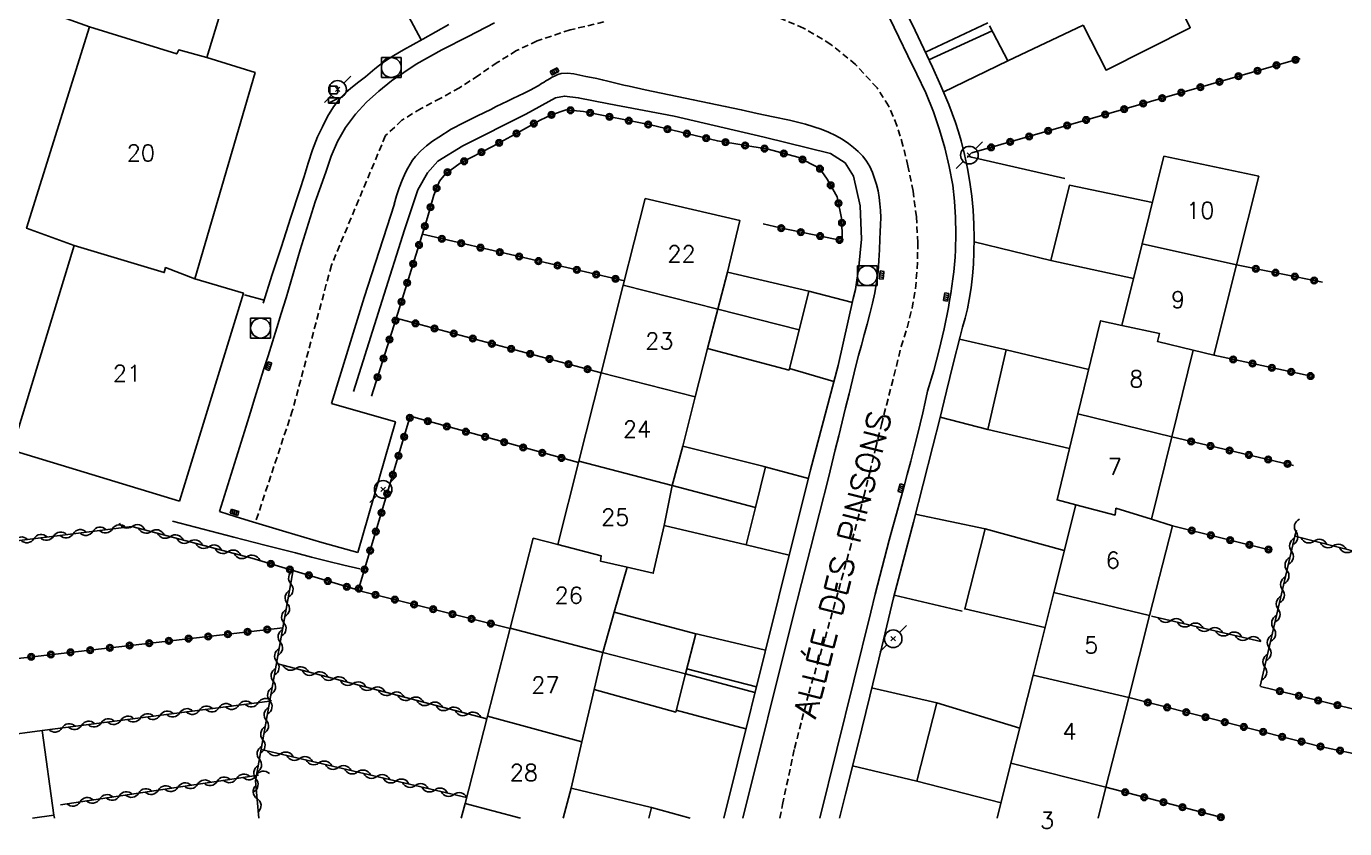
# Model space of a CAD drawing. Header units: millimetres. Extents: x 146997 to 148001, y 141998 to 143001.
# Drawn here: x 147733.5 to 147833.3, y 141999.2 to 142060 of the extents above; entities that cross this region are included whole.
import ezdxf
from ezdxf.enums import TextEntityAlignment as Align

# ---------------------------------------------------------------- set-up
doc = ezdxf.new("R2010")
doc.units = ezdxf.units.MM
doc.linetypes.add('DASHED', pattern=[0.75, 0.5, -0.25])
doc.layers.get('0').update_dxf_attribs({"linetype": 'CONTINUOUS'})
for name, color, linetype in [('W0001', 6, 'DASHED'), ('W0014', 7, 'CONTINUOUS'), ('W0017', 7, 'CONTINUOUS'), ('W0101', 7, 'CONTINUOUS'), ('W0104', 1, 'CONTINUOUS'), ('W0310', 3, 'CONTINUOUS'), ('W0323', 7, 'CONTINUOUS'), ('W0401', 7, 'CONTINUOUS'), ('W0420', 7, 'CONTINUOUS'), ('W0438', 7, 'CONTINUOUS'), ('W0473', 7, 'CONTINUOUS'), ('W0989', 7, 'CONTINUOUS'), ('W0991', 7, 'CONTINUOUS'), ('W1102', 7, 'CONTINUOUS')]:
    doc.layers.add(name, color=color, linetype=linetype)
doc.styles.get("Standard").update_dxf_attribs({"font": 'romans.shx', "width": 0.85})

# ---------------------------------------------------------------- blocks, each defined once
blk = doc.blocks.new('T401')
for p, q in [((-0.3, 0.3), (0, 0.3)), ((-0.3, -0.25), (-0.3, 0.3)), ((-0.3, 0.15), (0, 0.15)), ((-0.3, 0), (0, 0)), ((0, 0.3), (0, -0.25)), ((-0.3, -0.15), (0, -0.15)), ((-0.3, -0.25), (-0.3, -0.3)), ((-0.3, -0.3), (0, -0.3)), ((0, -0.3), (0, -0.25))]:
    blk.add_line(p, q)
blk = doc.blocks.new('T420')
for p, q in [((0.75, 0.75), (-0.75, 0.75)), ((-0.75, 0.75), (-0.75, -0.75)), ((0.75, 0.75), (0.75, -0.75)), ((0.75, -0.75), (-0.75, -0.75))]:
    blk.add_line(p, q)
blk.add_ellipse((0, 0), major_axis=(-0.53, 0.53), ratio=1, start_param=3.926991, end_param=10.210176)
blk = doc.blocks.new('T438')
for p, q in [((0.15, 1.1), (-0.3, 1.1)), ((-0.3, 1.1), (-0.3, 0.5)), ((-0.4, 0.2), (0.4, 0.2)), ((-0.4, -0.2), (-0.4, 0.2)), ((-0.3, 0.5), (0.15, 0.5)), ((0.3, 0.65), (0.3, 0.95)), ((0.4, 0.2), (0.4, -0.2))]:
    blk.add_line(p, q)
at = {"flags": 128}
for points in [[(-0.4, -0.2), (0.4, 0.2)], [(0.4, -0.2), (-0.4, -0.2)]]:
    blk.add_lwpolyline(points, dxfattribs=at)
for centre, major_axis, start_param, end_param in [((0.15, 0.95), (0.106, -0.106), 0.785398, 2.356194), ((0.15, 0.65), (0.106, 0.106), 3.926991, 5.497787)]:
    blk.add_ellipse(centre, major_axis=major_axis, ratio=1, start_param=start_param, end_param=end_param)
blk = doc.blocks.new('T473')
for p, q in [((0.500001, 0.500001), (1.000002, 1.000002)), ((-0.166667, 0.166667), (0.166667, -0.166667)), ((-0.166667, -0.166667), (0.166667, 0.166667)), ((-1.000002, -1.000002), (-0.500001, -0.500001))]:
    blk.add_line(p, q)
blk.add_ellipse((0, 0), major_axis=(0.471405, 0.471405), ratio=1, start_param=5.497787144, end_param=11.780972451)
blk = doc.blocks.new('t323o')
at = {"color": 0, "linetype": 'Continuous'}
for radius in [0.25, 0.15]:
    blk.add_circle((0, 0), radius, dxfattribs=at)
blk = doc.blocks.new('t310o')
at = {"color": 0, "linetype": 'Continuous'}
for centre, start, end in [((-0.5, 0.375), 216.8699, 323.1304), ((0.5, -0.375), 36.8699, 143.1303)]:
    blk.add_arc(centre, 0.625, start, end, dxfattribs=at)

msp = doc.modelspace()

# ---------------------------------------------------------------- linework, layer by layer
at = {"layer": 'W0001'}
for points in [[(147790.541, 142000), (147790.727, 142001.041), (147791.648, 142005.28), (147792.725, 142009.482), (147793.957, 142013.641), (147794.593, 142015.87), (147795.215, 142018.102), (147795.825, 142020.338), (147796.422, 142022.577), (147796.888, 142024.382), (147797.34, 142026.19), (147797.787, 142027.999), (147798.237, 142029.808), (147798.612, 142031.282), (147798.991, 142032.756), (147799.363, 142034.231), (147799.716, 142035.711), (147800.186, 142037.146), (147800.548, 142038.611), (147800.801, 142040.099), (147800.944, 142041.602), (147800.984, 142043.567), (147800.878, 142045.53), (147800.629, 142047.48), (147800.241, 142049.406), (147799.861, 142050.931), (147799.403, 142052.456), (147798.773, 142053.937), (147797.899, 142055.296), (147796.272, 142057.073), (147794.404, 142058.597), (147792.336, 142059.833), (147790.11, 142060.757)], [(147777.209, 142060.292), (147774.649, 142059.696), (147772.152, 142058.862), (147770.591, 142058.124), (147769.118, 142057.217), (147767.696, 142056.248), (147766.27, 142055.312), (147764.846, 142054.513), (147763.351, 142053.747), (147761.901, 142052.847), (147760.661, 142051.688), (147756.559, 142041.879), (147753.622, 142030.905), (147750.844, 142022.52)]]:
    msp.add_lwpolyline(points, dxfattribs=at)
at = {"layer": 'W0014'}
for points in [[(147799.908, 142061.455), (147800.774, 142059.651), (147801.437, 142058.259), (147802.098, 142056.865), (147802.736, 142055.46), (147803.332, 142054.036), (147803.594, 142053.358), (147803.842, 142052.674), (147804.07, 142051.983), (147804.271, 142051.284), (147804.527, 142050.249), (147804.748, 142049.207), (147804.93, 142048.157), (147805.073, 142047.1), (147805.174, 142046.043), (147805.234, 142044.983), (147805.255, 142043.921), (147805.241, 142042.86), (147805.199, 142041.962), (147805.125, 142041.066), (147805.02, 142040.173), (147804.883, 142039.284), (147804.739, 142038.575), (147804.561, 142037.873), (147804.37, 142037.176), (147804.188, 142036.477), (147803.674, 142034.402), (147803.161, 142032.327), (147802.645, 142030.252), (147802.123, 142028.179), (147801.39, 142025.304), (147800.649, 142022.43), (147799.903, 142019.558), (147799.149, 142016.688)], [(147801.721, 142032.342), (147802.187, 142033.903), (147802.606, 142035.478), (147802.977, 142037.064), (147803.299, 142038.661), (147803.397, 142039.203), (147803.489, 142039.745), (147803.573, 142040.289), (147803.649, 142040.835), (147803.715, 142041.382), (147803.769, 142041.93), (147803.812, 142042.48), (147803.841, 142043.03), (147803.869, 142044.259), (147803.851, 142045.489), (147803.773, 142046.718), (147803.626, 142047.941), (147803.368, 142049.355), (147803.031, 142050.753), (147802.625, 142052.131), (147802.164, 142053.49), (147801.584, 142054.936), (147800.922, 142056.348), (147800.226, 142057.74), (147799.54, 142059.134), (147798.504, 142061.277)], [(147768.905, 142060.227), (147766.929, 142059.202), (147764.932, 142058.193), (147762.97, 142057.101), (147761.114, 142055.84), (147760.147, 142055.062), (147759.227, 142054.224), (147758.376, 142053.31), (147757.624, 142052.311), (147757.023, 142051.253), (147756.551, 142050.131), (147756.151, 142048.99), (147755.755, 142047.858), (147755.336, 142046.666), (147754.94, 142045.466), (147754.563, 142044.26), (147754.201, 142043.05), (147753.845, 142041.838), (147753.49, 142040.627), (147753.13, 142039.416), (147752.76, 142038.209), (147752.428, 142037.145), (147752.094, 142036.08), (147751.761, 142035.016), (147751.426, 142033.952), (147751.092, 142032.888), (147750.758, 142031.824), (147750.425, 142030.76), (147750.092, 142029.696), (147749.588, 142028.08), (147749.084, 142026.464), (147748.581, 142024.848), (147748.079, 142023.231)], [(147751.395, 142039.014), (147752.081, 142041.16), (147752.773, 142043.304), (147753.47, 142045.446), (147754.173, 142047.587), (147754.487, 142048.592), (147754.789, 142049.605), (147755.119, 142050.611), (147755.515, 142051.592), (147755.878, 142052.364), (147756.272, 142053.124), (147756.72, 142053.857), (147757.237, 142054.544), (147757.67, 142054.99), (147758.15, 142055.385), (147758.646, 142055.756), (147759.13, 142056.133), (147759.49, 142056.433), (147759.848, 142056.734), (147760.213, 142057.029), (147760.592, 142057.306), (147761.294, 142057.761), (147762.016, 142058.184), (147762.746, 142058.591), (147763.475, 142058.998), (147765.466, 142060.114)], [(147761.32, 142046.508), (147761.489, 142047.121), (147761.69, 142047.725), (147761.921, 142048.317), (147762.183, 142048.897), (147762.344, 142049.217), (147762.518, 142049.531), (147762.714, 142049.833), (147762.936, 142050.117), (147763.333, 142050.532), (147763.765, 142050.909), (147764.22, 142051.257), (147764.688, 142051.583), (147765.64, 142052.169), (147766.629, 142052.691), (147767.632, 142053.181), (147768.628, 142053.677), (147769.047, 142053.887), (147769.468, 142054.091), (147769.891, 142054.292), (147770.315, 142054.492), (147770.738, 142054.693), (147771.159, 142054.898), (147771.577, 142055.11), (147771.991, 142055.329), (147772.13, 142055.407), (147772.267, 142055.489), (147772.403, 142055.574), (147772.538, 142055.659), (147772.673, 142055.745), (147772.809, 142055.828), (147772.947, 142055.909), (147773.087, 142055.986), (147773.294, 142056.102), (147773.504, 142056.221), (147773.726, 142056.324), (147773.962, 142056.387), (147774.442, 142056.413), (147774.919, 142056.358), (147775.385, 142056.264), (147775.842, 142056.175), (147776.257, 142056.099), (147776.67, 142056.013), (147777.081, 142055.919), (147777.491, 142055.82), (147777.9, 142055.719), (147778.309, 142055.618), (147778.718, 142055.52), (147779.129, 142055.426), (147780.338, 142055.164), (147781.549, 142054.909), (147782.76, 142054.658), (147783.972, 142054.409), (147785.184, 142054.158), (147786.395, 142053.903), (147787.604, 142053.641), (147788.811, 142053.369), (147790.031, 142053.105), (147791.259, 142052.851), (147792.48, 142052.555), (147793.674, 142052.165), (147794.212, 142051.945), (147794.737, 142051.694), (147795.245, 142051.41), (147795.73, 142051.087), (147796.11, 142050.797), (147796.473, 142050.482), (147796.808, 142050.136), (147797.104, 142049.755), (147797.352, 142049.338), (147797.551, 142048.897), (147797.713, 142048.442), (147797.852, 142047.983), (147797.97, 142047.499), (147798.054, 142047.009), (147798.112, 142046.516), (147798.153, 142046.021), (147798.173, 142045.478), (147798.165, 142044.934), (147798.141, 142044.392), (147798.114, 142043.85), (147798.077, 142043.037), (147798.035, 142042.222), (147797.97, 142041.409), (147797.864, 142040.599), (147797.719, 142039.793), (147797.547, 142038.992), (147797.354, 142038.196), (147797.146, 142037.404), (147796.93, 142036.616), (147796.712, 142035.828), (147796.5, 142035.039), (147796.298, 142034.247), (147796.037, 142033.187), (147795.777, 142032.127), (147795.518, 142031.066), (147795.258, 142030.006), (147794.997, 142028.946), (147794.736, 142027.886), (147794.473, 142026.826), (147794.209, 142025.767), (147793.538, 142023.101), (147792.861, 142020.436), (147792.179, 142017.772), (147791.491, 142015.11)], [(147758.243, 142032.306), (147760.397, 142039.201), (147762.095, 142044.557), (147763.106, 142047.582), (147763.837, 142048.858), (147764.627, 142049.765), (147766.505, 142050.925), (147771.297, 142053.32), (147773.549, 142054.54), (147774.211, 142054.676), (147775.258, 142054.558), (147777.588, 142054.1), (147782.536, 142053.151), (147789.335, 142051.571), (147794.382, 142050.331), (147795.493, 142049.62), (147796.125, 142048.61), (147796.63, 142046.375), (147796.73, 142043.84), (147796.506, 142041.781), (147796.272, 142040.043), (147796.098, 142039.361)], [(147756.574, 142031.416), (147759.045, 142039.433), (147761.329, 142046.513)], [(147796.098, 142039.361), (147794.957, 142034.291), (147792.855, 142026.377), (147790.444, 142016.764)], [(147797.418, 142015.614), (147797.765, 142016.977), (147798.115, 142018.338), (147798.468, 142019.699), (147798.825, 142021.059), (147799.092, 142022.057), (147799.363, 142023.053), (147799.638, 142024.049), (147799.914, 142025.044), (147800.188, 142026.04), (147800.457, 142027.037), (147800.72, 142028.037), (147800.973, 142029.038), (147801.172, 142029.861), (147801.364, 142030.686), (147801.547, 142031.513), (147801.721, 142032.342)], [(147758.561, 142020.115), (147761.407, 142030.009), (147756.574, 142031.416)], [(147744.509, 142022.486), (147746.842, 142021.88), (147749.176, 142021.278), (147751.511, 142020.68), (147753.847, 142020.086), (147755.061, 142019.78), (147756.275, 142019.475), (147757.49, 142019.173), (147758.705, 142018.873)], [(147748.079, 142023.231), (147749.334, 142022.834), (147750.591, 142022.443), (147751.849, 142022.059), (147753.11, 142021.68), (147754.47, 142021.279), (147755.832, 142020.884), (147757.195, 142020.496), (147758.561, 142020.115)], [(147790.444, 142016.764), (147786.278, 142000)], [(147799.149, 142016.688), (147798.25, 142012.97), (147797.344, 142009.255), (147796.431, 142005.54), (147795.511, 142001.828), (147795.054, 142000)], [(147793.572, 142000), (147797.418, 142015.614)], [(147791.491, 142015.11), (147787.721, 142000)]]:
    msp.add_lwpolyline(points, dxfattribs=at)
at = {"layer": 'W0017'}
for points in [[(147763.361, 142058.935), (147759.371, 142066.414), (147755.583, 142073.468), (147753.237, 142078.233), (147751.963, 142079.973), (147750.981, 142080.501), (147750.134, 142080.697), (147749.137, 142080.771), (147748.589, 142080.705), (147748.266, 142080.588), (147747.586, 142080.294)], [(147806.289, 142060.233), (147801.555, 142058.009)], [(147801.824, 142057.429), (147806.61, 142059.62)], [(147807.799, 142057.344), (147802.918, 142054.985)], [(147812.115, 142048.435), (147804.73, 142050.144)], [(147811.073, 142042.239), (147805.256, 142043.636)], [(147749.974, 142039.636), (147751.464, 142039.228)], [(147792.73, 142039.912), (147796.028, 142039.051)], [(147804.139, 142036.281), (147807.688, 142035.459)], [(147791.262, 142034.059), (147794.631, 142033.062)], [(147806.288, 142029.448), (147802.678, 142030.363)], [(147789.322, 142026.632), (147792.693, 142025.732)], [(147800.788, 142023.023), (147806.089, 142021.91)], [(147787.974, 142020.715), (147791.234, 142019.913)], [(147804.343, 142015.67), (147799.201, 142016.888)], [(147783.979, 142014.013), (147789.443, 142012.734)], [(147788.641, 142009.511), (147783.395, 142010.938)], [(147783.494, 142011.324), (147788.753, 142009.961)], [(147797.488, 142009.874), (147802.429, 142008.732)], [(147782.686, 142008.189), (147787.96, 142006.767)], [(147800.921, 142002.805), (147796.04, 142003.965)], [(147780.804, 142000.81), (147783.738, 142000)]]:
    msp.add_lwpolyline(points, dxfattribs=at)
at = {"layer": 'W0101'}
for points in [[(147747.117, 142057.599), (147751.874, 142073.205), (147739.294, 142077.252), (147734.35, 142061.326), (147738.228, 142059.918)], [(147813.52, 142060.048), (147815.244, 142056.652), (147821.626, 142059.86), (147818.567, 142066.02)], [(147738.228, 142059.918), (147733.468, 142044.671), (147737.082, 142043.372)], [(147746.219, 142040.834), (147750.777, 142056.463), (147747.117, 142057.599)], [(147819.627, 142050.142), (147817.978, 142043.49)], [(147825.131, 142041.906), (147826.813, 142048.612), (147819.627, 142050.142)], [(147780.329, 142046.923), (147778.673, 142040.359)], [(147780.329, 142046.923), (147787.499, 142045.273), (147786.565, 142041.351)], [(147737.082, 142043.372), (147732.339, 142027.859), (147745.048, 142024.002)], [(147817.978, 142043.49), (147816.448, 142037.319)], [(147785.824, 142038.543), (147786.565, 142041.351)], [(147821.841, 142035.439), (147823.412, 142035.054), (147825.131, 142041.906)], [(147745.048, 142024.002), (147749.893, 142039.771), (147746.219, 142040.834)], [(147778.673, 142040.359), (147777, 142033.73)], [(147785.056, 142035.564), (147785.824, 142038.543)], [(147813.118, 142030.612), (147814.833, 142037.67), (147816.448, 142037.319)], [(147785.056, 142035.564), (147784.13, 142031.903)], [(147821.841, 142035.439), (147820.227, 142028.868)], [(147777, 142033.73), (147775.313, 142027.042)], [(147784.13, 142031.903), (147783.184, 142028.166)], [(147812.95, 142023.736), (147811.538, 142024.106), (147813.118, 142030.612)], [(147820.227, 142028.868), (147818.696, 142022.634)], [(147782.369, 142025.192), (147783.184, 142028.166)], [(147775.313, 142027.042), (147773.717, 142020.717)], [(147781.759, 142022.167), (147782.369, 142025.192)], [(147812.95, 142023.736), (147811.283, 142017.091)], [(147818.547, 142015.35), (147820.276, 142022.146), (147818.696, 142022.634)], [(147781.759, 142022.167), (147780.943, 142018.548), (147778.954, 142019.006)], [(147773.717, 142020.717), (147771.851, 142021.206), (147770.098, 142014.383)], [(147777.979, 142015.615), (147778.954, 142019.006)], [(147811.283, 142017.091), (147809.712, 142010.825)], [(147777.979, 142015.615), (147777.135, 142012.556)], [(147770.098, 142014.383), (147768.388, 142007.73)], [(147816.967, 142009.138), (147818.547, 142015.35)], [(147777.135, 142012.556), (147776.475, 142009.746), (147775.541, 142005.786)], [(147809.712, 142010.825), (147808.044, 142004.175)], [(147815.239, 142002.343), (147816.967, 142009.138)], [(147768.388, 142007.73), (147766.69, 142001.121)], [(147731.644, 142006.25), (147734.654, 142006.65)], [(147734.654, 142006.65), (147735.542, 142000.235)], [(147774.129, 142000), (147774.713, 142002.273), (147775.541, 142005.786)], [(147808.044, 142004.175), (147806.997, 142000)], [(147814.643, 142000), (147815.239, 142002.343)], [(147766.69, 142001.121), (147766.401, 142000)], [(147735.542, 142000.235), (147735.575, 142000)]]:
    msp.add_lwpolyline(points, dxfattribs=at)
at = {"layer": 'W0104'}
for points in [[(147806.411, 142060.001), (147807.799, 142057.344), (147813.52, 142060.048)], [(147818.757, 142046.634), (147812.472, 142047.928), (147811.073, 142042.239), (147817.331, 142040.881)], [(147786.565, 142041.351), (147792.718, 142039.899), (147791.23, 142033.929), (147785.056, 142035.564)], [(147791.99, 142036.978), (147785.824, 142038.543)], [(147813.935, 142033.98), (147807.688, 142035.459), (147806.288, 142029.448), (147812.486, 142028.009)], [(147783.184, 142028.166), (147789.44, 142026.602), (147788.677, 142023.539)], [(147788.677, 142023.539), (147782.369, 142025.192)], [(147788.677, 142023.539), (147787.974, 142020.715), (147781.759, 142022.167)], [(147812.081, 142020.271), (147806.089, 142021.91), (147804.545, 142015.845), (147810.617, 142014.435)], [(147783.393, 142010.932), (147784.174, 142013.961), (147777.979, 142015.615)], [(147777.135, 142012.556), (147783.393, 142010.932)], [(147776.475, 142009.746), (147782.648, 142008.04), (147783.393, 142010.932)], [(147808.71, 142006.828), (147802.429, 142008.732), (147800.921, 142002.805), (147807.292, 142001.173)], [(147780.598, 142000), (147780.804, 142000.81), (147774.713, 142002.273)]]:
    msp.add_lwpolyline(points, dxfattribs=at)
at = {"layer": 'W0310'}
for points in [[(147750.539, 142019.693), (147741.453, 142022.102), (147728.069, 142020.426)], [(147829.678, 142021.819), (147829.549, 142021.349), (147826.932, 142009.99)], [(147839.394, 142018.868), (147829.549, 142021.349)], [(147751.073, 142000), (147750.809, 142002.822), (147753.648, 142018.659)], [(147818.701, 142015.311), (147826.968, 142013.385)], [(147752.404, 142011.72), (147768.335, 142007.524)], [(147734.657, 142006.651), (147751.891, 142008.859)], [(147766.785, 142001.577), (147751.237, 142005.211)], [(147736.034, 142001.02), (147751.043, 142003.265)]]:
    msp.add_lwpolyline(points, dxfattribs=at)
at = {"layer": 'W0323'}
for points in [[(147805.089, 142050.386), (147829.961, 142057.532)], [(147759.589, 142031.962), (147761.472, 142037.849), (147763.082, 142043.045), (147763.85, 142045.487), (147764.331, 142047.177), (147764.741, 142048.236), (147765.166, 142048.776), (147766.32, 142049.592), (147768.773, 142050.876), (147770.706, 142051.926), (147772.367, 142052.868), (147773.227, 142053.256), (147774.357, 142053.635), (147775.67, 142053.507), (147780.724, 142052.493), (147785.801, 142051.292), (147789.659, 142050.656), (147791.885, 142050.061), (147793.546, 142049.224), (147794.126, 142048.379), (147794.869, 142047.065), (147795.237, 142045.308), (147795.261, 142043.864), (147795.198, 142043.754), (147794.712, 142043.858), (147790.556, 142044.704), (147789.265, 142044.999)], [(147763.468, 142044.215), (147778.756, 142040.689)], [(147825.131, 142041.906), (147831.653, 142040.581)], [(147777, 142033.73), (147761.475, 142037.86)], [(147823.412, 142035.054), (147831.049, 142033.421)], [(147775.269, 142026.926), (147762.526, 142030.435), (147758.598, 142017.243), (147770.094, 142014.37)], [(147829.452, 142026.722), (147820.227, 142028.868)], [(147820.277, 142022.142), (147827.807, 142020.283)], [(147758.606, 142017.263), (147750.539, 142019.693)], [(147730.843, 142011.875), (147752.889, 142014.424)], [(147826.946, 142009.984), (147848.283, 142004.808)], [(147816.967, 142009.138), (147831.455, 142005.44), (147842.901, 142003.013)], [(147815.236, 142002.344), (147824.229, 142000)]]:
    msp.add_lwpolyline(points, dxfattribs=at)
at = {"layer": 'W1102'}
for points in [[(147747.117, 142057.599), (147744.999, 142058.174), (147744.843, 142057.875), (147738.228, 142059.918)], [(147737.082, 142043.372), (147743.9, 142041.314), (147744.003, 142041.69), (147746.219, 142040.834)], [(147825.131, 142041.906), (147817.978, 142043.49)], [(147785.824, 142038.543), (147778.673, 142040.359)], [(147816.448, 142037.319), (147819.298, 142036.7), (147819.146, 142036.099), (147821.841, 142035.439)], [(147784.129, 142031.903), (147776.998, 142033.722)], [(147820.227, 142028.868), (147813.118, 142030.612)], [(147782.369, 142025.192), (147775.313, 142027.042)], [(147818.696, 142022.634), (147815.996, 142023.467), (147815.934, 142022.954), (147812.95, 142023.736)], [(147778.954, 142019.006), (147776.943, 142019.469), (147776.999, 142019.858), (147773.717, 142020.717)], [(147818.547, 142015.35), (147811.283, 142017.091)], [(147770.094, 142014.384), (147777.135, 142012.556)], [(147816.967, 142009.138), (147809.712, 142010.825)], [(147775.542, 142005.786), (147768.388, 142007.73)], [(147808.044, 142004.175), (147815.239, 142002.343)], [(147770.877, 142000), (147766.69, 142001.121)], [(147733.915, 142000), (147735.542, 142000.235)]]:
    msp.add_lwpolyline(points, dxfattribs=at)

# ---------------------------------------------------------------- block references
at = {"layer": 'W0310'}
for p, rotation in [((147741.464, 142022.099), 165.1506436589565), ((147829.64, 142021.68), 254.6565821876152), ((147732.534, 142020.985), 187.1376611670863), ((147734.023, 142021.172), 187.1376611670863), ((147735.511, 142021.358), 187.1376611670863), ((147736.999, 142021.544), 187.1376611670863), ((147738.488, 142021.731), 187.1376611670863), ((147739.976, 142021.917), 187.1376611670863), ((147742.914, 142021.715), 165.1506436589565), ((147744.364, 142021.33), 165.1506436589565), ((147745.814, 142020.946), 165.1506436589565), ((147831.004, 142020.982), 165.8556281737484), ((147747.264, 142020.561), 165.1506436589565), ((147748.714, 142020.177), 165.1506436589565), ((147829.289, 142020.222), 257.026014668845), ((147832.458, 142020.616), 165.8556281737484), ((147833.913, 142020.249), 165.8556281737484), ((147750.164, 142019.793), 165.1506436589565), ((147828.953, 142018.76), 257.026014668845), ((147753.485, 142017.75), 79.83689169667295), ((147828.616, 142017.299), 257.026014668845), ((147753.22, 142016.273), 79.83689169667295), ((147828.279, 142015.837), 257.026014668845), ((147752.956, 142014.797), 79.83689169667295), ((147820.162, 142014.971), 346.8854785739946), ((147827.942, 142014.375), 257.026014668845), ((147821.623, 142014.63), 346.8854785739946), ((147823.084, 142014.29), 346.8854785739946), ((147824.545, 142013.95), 346.8854785739946), ((147752.691, 142013.32), 79.83689169667295), ((147826.005, 142013.609), 346.8854785739946), ((147827.606, 142012.913), 257.026014668845), ((147752.426, 142011.844), 79.83689169667295), ((147827.269, 142011.452), 257.026014668845), ((147752.162, 142010.367), 79.83689169667295), ((147753.855, 142011.338), 345.2442228064931), ((147755.305, 142010.956), 345.2442228064931), ((147756.756, 142010.574), 345.2442228064931), ((147758.206, 142010.192), 345.2442228064931), ((147751.897, 142008.891), 79.83689169667295), ((147759.657, 142009.81), 345.2442228064931), ((147761.107, 142009.428), 345.2442228064931), ((147762.558, 142009.046), 345.2442228064931), ((147746.56, 142008.176), 7.300895188132318), ((147748.048, 142008.367), 7.300895188132318), ((147749.535, 142008.557), 7.300895188132318), ((147751.023, 142008.748), 7.300895188132318), ((147751.632, 142007.414), 79.83689169667295), ((147764.008, 142008.664), 345.2442228064931), ((147765.459, 142008.282), 345.2442228064931), ((147766.909, 142007.9), 345.2442228064931), ((147737.633, 142007.032), 7.300895188132318), ((147739.121, 142007.223), 7.300895188132318), ((147740.608, 142007.413), 7.300895188132318), ((147742.096, 142007.604), 7.300895188132318), ((147743.584, 142007.795), 7.300895188132318), ((147745.072, 142007.985), 7.300895188132318), ((147736.145, 142006.842), 7.300895188132318), ((147751.368, 142005.938), 79.83689169667295), ((147751.103, 142004.462), 79.83689169667295), ((147752.698, 142004.87), 166.8445446899541), ((147754.158, 142004.528), 166.8445446899541), ((147755.619, 142004.187), 166.8445446899541), ((147749.385, 142003.017), 8.507056884231648), ((147750.869, 142003.239), 8.507056884231648), ((147750.838, 142002.985), 79.83689169667295), ((147757.08, 142003.845), 166.8445446899541), ((147758.54, 142003.504), 166.8445446899541), ((147760.001, 142003.163), 166.8445446899541), ((147743.451, 142002.129), 8.507056884231648), ((147744.935, 142002.351), 8.507056884231648), ((147746.418, 142002.573), 8.507056884231648), ((147747.902, 142002.795), 8.507056884231648), ((147750.933, 142001.493), 95.33829117991569), ((147761.461, 142002.821), 166.8445446899541), ((147762.922, 142002.48), 166.8445446899541), ((147764.383, 142002.138), 166.8445446899541), ((147737.517, 142001.242), 8.507056884231648), ((147739.001, 142001.464), 8.507056884231648), ((147740.484, 142001.686), 8.507056884231648), ((147741.968, 142001.908), 8.507056884231648), ((147765.843, 142001.797), 166.8445446899541)]:
    msp.add_blockref('t310o', p, dxfattribs=dict(at, rotation=rotation))
at = {"layer": 'W0323'}
for p, rotation in [((147828.156, 142057.013), 16.02886237928273), ((147829.598, 142057.427), 16.02886237928273), ((147825.273, 142056.185), 16.02886237928273), ((147826.714, 142056.599), 16.02886237928273), ((147822.389, 142055.356), 16.02886237928273), ((147823.831, 142055.77), 16.02886237928273), ((147818.064, 142054.114), 16.02886237928273), ((147819.506, 142054.528), 16.02886237928273), ((147820.948, 142054.942), 16.02886237928273), ((147773.232, 142053.258), 18.54136166438916), ((147774.668, 142053.605), 354.4320193849255), ((147776.154, 142053.41), 348.6551895634359), ((147777.625, 142053.115), 348.6551895634359), ((147815.181, 142053.285), 16.02886237928273), ((147816.622, 142053.699), 16.02886237928273), ((147771.887, 142052.596), 29.55879627525318), ((147779.095, 142052.82), 348.6551895634359), ((147780.566, 142052.525), 348.6551895634359), ((147782.027, 142052.185), 346.6909362218729), ((147810.856, 142052.043), 16.02886237928273), ((147812.297, 142052.457), 16.02886237928273), ((147813.739, 142052.871), 16.02886237928273), ((147769.263, 142051.142), 28.51068117189764), ((147770.581, 142051.858), 28.51068117189764), ((147783.487, 142051.839), 346.6909362218729), ((147784.946, 142051.494), 346.6909362218729), ((147786.415, 142051.191), 350.6388559049528), ((147807.972, 142051.214), 16.02886237928273), ((147809.414, 142051.629), 16.02886237928273), ((147767.938, 142050.439), 27.62938990454085), ((147787.895, 142050.947), 350.6388559049528), ((147789.375, 142050.703), 350.6388559049528), ((147790.83, 142050.343), 345.0349453817265), ((147806.531, 142050.8), 16.02886237928273), ((147766.609, 142049.743), 27.62938990454085), ((147792.249, 142049.878), 333.2558570440678), ((147793.573, 142049.185), 304.4653352217183), ((147765.362, 142048.914), 35.26434911876535), ((147764.534, 142047.701), 68.83570456476176), ((147794.383, 142047.924), 299.4859456840344), ((147764.074, 142046.275), 74.11283149726414), ((147794.974, 142046.563), 281.8294800925541), ((147795.241, 142045.09), 270.9521967521133), ((147763.646, 142044.838), 72.54183046497575), ((147790.645, 142044.686), 168.4940131870315), ((147792.115, 142044.387), 168.4940131870315), ((147793.585, 142044.087), 168.4940131870315), ((147763.196, 142043.407), 72.54183046497575), ((147764.93, 142043.878), 347.0124999481876), ((147766.391, 142043.541), 347.0124999481876), ((147767.853, 142043.204), 347.0124999481876), ((147795.054, 142043.785), 167.9213462872054), ((147769.315, 142042.867), 347.0124999481876), ((147770.776, 142042.529), 347.0124999481876), ((147772.238, 142042.192), 347.0124999481876), ((147762.75, 142041.975), 72.78420981919716), ((147773.699, 142041.855), 347.0124999481876), ((147775.161, 142041.518), 347.0124999481876), ((147776.623, 142041.181), 347.0124999481876), ((147826.601, 142041.607), 348.519755766593), ((147828.071, 142041.309), 348.519755766593), ((147762.306, 142040.542), 72.78420981919716), ((147778.084, 142040.844), 347.0124999481876), ((147829.541, 142041.01), 348.519755766593), ((147831.011, 142040.712), 348.519755766593), ((147761.862, 142039.109), 72.78420981919716), ((147761.417, 142037.677), 72.2627446642149), ((147762.925, 142037.474), 165.1030436807823), ((147764.374, 142037.089), 165.1030436807823), ((147760.96, 142036.248), 72.2627446642149), ((147765.824, 142036.703), 165.1030436807823), ((147767.273, 142036.318), 165.1030436807823), ((147768.723, 142035.932), 165.1030436807823), ((147770.173, 142035.546), 165.1030436807823), ((147771.622, 142035.161), 165.1030436807823), ((147760.503, 142034.819), 72.2627446642149), ((147773.072, 142034.775), 165.1030436807823), ((147774.521, 142034.389), 165.1030436807823), ((147824.879, 142034.74), 347.9289073068612), ((147826.346, 142034.427), 347.9289073068612), ((147827.812, 142034.113), 347.9289073068612), ((147760.046, 142033.391), 72.2627446642149), ((147775.971, 142034.004), 165.1030436807823), ((147829.279, 142033.799), 347.9289073068612), ((147830.746, 142033.486), 347.9289073068612), ((147762.493, 142030.326), 253.4187728479555), ((147763.862, 142030.067), 164.6042084646973), ((147765.308, 142029.669), 164.6042084646973), ((147766.755, 142029.271), 164.6042084646973), ((147762.065, 142028.888), 253.4187728479555), ((147768.201, 142028.872), 164.6042084646973), ((147769.647, 142028.474), 164.6042084646973), ((147771.093, 142028.076), 164.6042084646973), ((147821.688, 142028.528), 166.9022012015108), ((147823.149, 142028.188), 166.9022012015108), ((147761.637, 142027.451), 253.4187728479555), ((147772.539, 142027.678), 164.6042084646973), ((147773.986, 142027.279), 164.6042084646973), ((147824.61, 142027.848), 166.9022012015108), ((147826.071, 142027.508), 166.9022012015108), ((147827.532, 142027.168), 166.9022012015108), ((147828.993, 142026.828), 166.9022012015108), ((147761.209, 142026.013), 253.4187728479555), ((147760.781, 142024.575), 253.4187728479555), ((147760.353, 142023.138), 253.4187728479555), ((147759.925, 142021.7), 253.4187728479555), ((147821.733, 142021.782), 346.1296428304117), ((147823.19, 142021.423), 346.1296428304117), ((147824.646, 142021.063), 346.1296428304117), ((147759.497, 142020.262), 253.4187728479555), ((147826.102, 142020.704), 346.1296428304117), ((147827.558, 142020.344), 346.1296428304117), ((147751.975, 142019.26), 163.2362687290476), ((147753.412, 142018.828), 163.2362687290476), ((147754.848, 142018.395), 163.2362687290476), ((147759.069, 142018.825), 253.4187728479555), ((147756.284, 142017.962), 163.2362687290476), ((147757.72, 142017.53), 163.2362687290476), ((147758.641, 142017.387), 253.4187728479555), ((147759.907, 142016.916), 345.9684474283645), ((147761.363, 142016.552), 345.9684474283645), ((147762.818, 142016.188), 345.9684474283645), ((147764.273, 142015.825), 345.9684474283645), ((147765.728, 142015.461), 345.9684474283645), ((147767.184, 142015.097), 345.9684474283645), ((147750.214, 142014.115), 6.595360028815352), ((147751.704, 142014.287), 6.595360028815352), ((147768.639, 142014.734), 345.9684474283645), ((147741.274, 142013.081), 6.595360028815352), ((147742.764, 142013.253), 6.595360028815352), ((147744.254, 142013.426), 6.595360028815352), ((147745.744, 142013.598), 6.595360028815352), ((147747.234, 142013.77), 6.595360028815352), ((147748.724, 142013.942), 6.595360028815352), ((147733.823, 142012.22), 6.595360028815352), ((147735.313, 142012.392), 6.595360028815352), ((147736.803, 142012.564), 6.595360028815352), ((147738.293, 142012.736), 6.595360028815352), ((147739.783, 142012.909), 6.595360028815352), ((147828.404, 142009.63), 346.364397658347), ((147829.861, 142009.277), 346.364397658347), ((147818.42, 142008.767), 345.681229755082), ((147819.874, 142008.396), 345.681229755082), ((147831.319, 142008.923), 346.364397658347), ((147832.777, 142008.57), 346.364397658347), ((147821.327, 142008.025), 345.681229755082), ((147822.781, 142007.654), 345.681229755082), ((147824.234, 142007.283), 345.681229755082), ((147825.687, 142006.912), 345.681229755082), ((147827.141, 142006.541), 345.681229755082), ((147828.594, 142006.17), 345.681229755082), ((147830.048, 142005.799), 345.681229755082), ((147831.501, 142005.43), 348.0283675245809), ((147832.969, 142005.119), 348.0283675245809), ((147816.688, 142001.966), 345.3906720371714), ((147818.139, 142001.587), 345.3906720371714), ((147819.591, 142001.209), 345.3906720371714), ((147821.042, 142000.831), 345.3906720371714), ((147822.494, 142000.452), 345.3906720371714), ((147823.945, 142000.074), 345.3906720371714)]:
    msp.add_blockref('t323o', p, dxfattribs=dict(at, rotation=rotation))
at = {"layer": 'W0401'}
for p, rotation in [((147773.523, 142056.41), 295.7556777989669), ((147798.095, 142041.14), 173.2449242415227), ((147803.273, 142039.437), 350.3589540525479), ((147751.657, 142034.278), 162.5634372853499), ((147799.854, 142024.957), 344.5088833680537), ((147749.179, 142023.02), 252.5482972604381)]:
    msp.add_blockref('T401', p, dxfattribs=dict(at, rotation=rotation))
at = {"layer": 'W0420'}
for p in [(147761.098, 142056.845), (147797.154, 142041.09), (147751.192, 142037.112)]:
    msp.add_blockref('T420', p, dxfattribs=at)
at = {"layer": 'W0438'}
msp.add_blockref('T438', (147756.742, 142054.343), dxfattribs=at)
at = {"layer": 'W0473'}
for p in [(147757.027, 142055.191), (147804.89, 142050.209), (147760.48, 142024.902), (147799.119, 142013.596)]:
    msp.add_blockref('T473', p, dxfattribs=at)

# ---------------------------------------------------------------- texts
at = {"layer": 'W0989'}
msp.add_text('ALLÉE DES PINSONS  ', height=1.75, rotation=75.9429, dxfattribs=at).set_placement((147793.243, 142007.484))
at = {"layer": 'W0991'}
for s, p in [('20', (147742.125, 142050.376)), ('10', (147822.385, 142046.024)), ('22', (147783.083, 142042.733)), ('9', (147820.701, 142039.272)), ('23', (147781.404, 142036.131)), ('21', (147741.072, 142033.687)), ('8', (147817.536, 142033.269)), ('24', (147779.717, 142029.461)), ('7', (147815.913, 142026.623)), ('25', (147778.064, 142022.795)), ('6', (147815.756, 142019.543)), ('26', (147774.541, 142016.881)), ('5', (147814.132, 142013.114)), ('27', (147772.774, 142010.085)), ('4', (147812.483, 142006.584)), ('28', (147771.141, 142003.458)), ('3', (147810.78, 141999.84))]:
    msp.add_text(s, height=1.25, dxfattribs=at).set_placement(p, align=Align.MIDDLE_CENTER)

doc.saveas('drawing.dxf')
